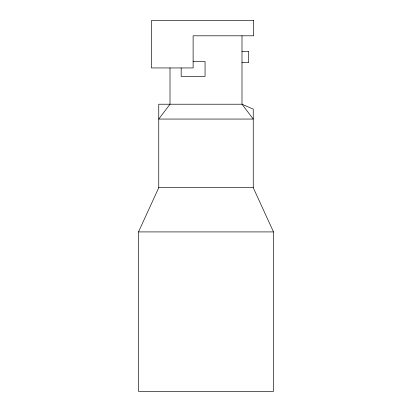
<?xml version="1.0" encoding="UTF-8"?>
<svg xmlns="http://www.w3.org/2000/svg" width="412" height="412" viewBox="0 0 412 412"><rect width="100%" height="100%" fill="white"/><g stroke="black" fill="none" stroke-linecap="round" stroke-linejoin="round"><path stroke-width="0.62" d="M138.509 231.915L158.754 187.687L158.754 104.221L241.993 104.221L253.246 109.118L253.246 187.687L273.491 231.915L273.491 391.4L138.509 391.4L138.509 231.915L273.491 231.915M241.993 51.376L248.699 51.376L248.699 62.629L241.993 62.629M193.115 61.517L205.063 61.517L205.063 76.38L181.172 76.38L181.172 67.949M158.754 187.687L253.246 187.687M241.993 35.808L241.993 104.221L253.246 119.058L158.754 119.058L170.007 104.221L170.007 67.949M253.674 20.6L151.4 20.6L151.4 67.949L193.115 67.949L193.115 35.808L253.674 35.808L253.674 20.6"/></g></svg>
